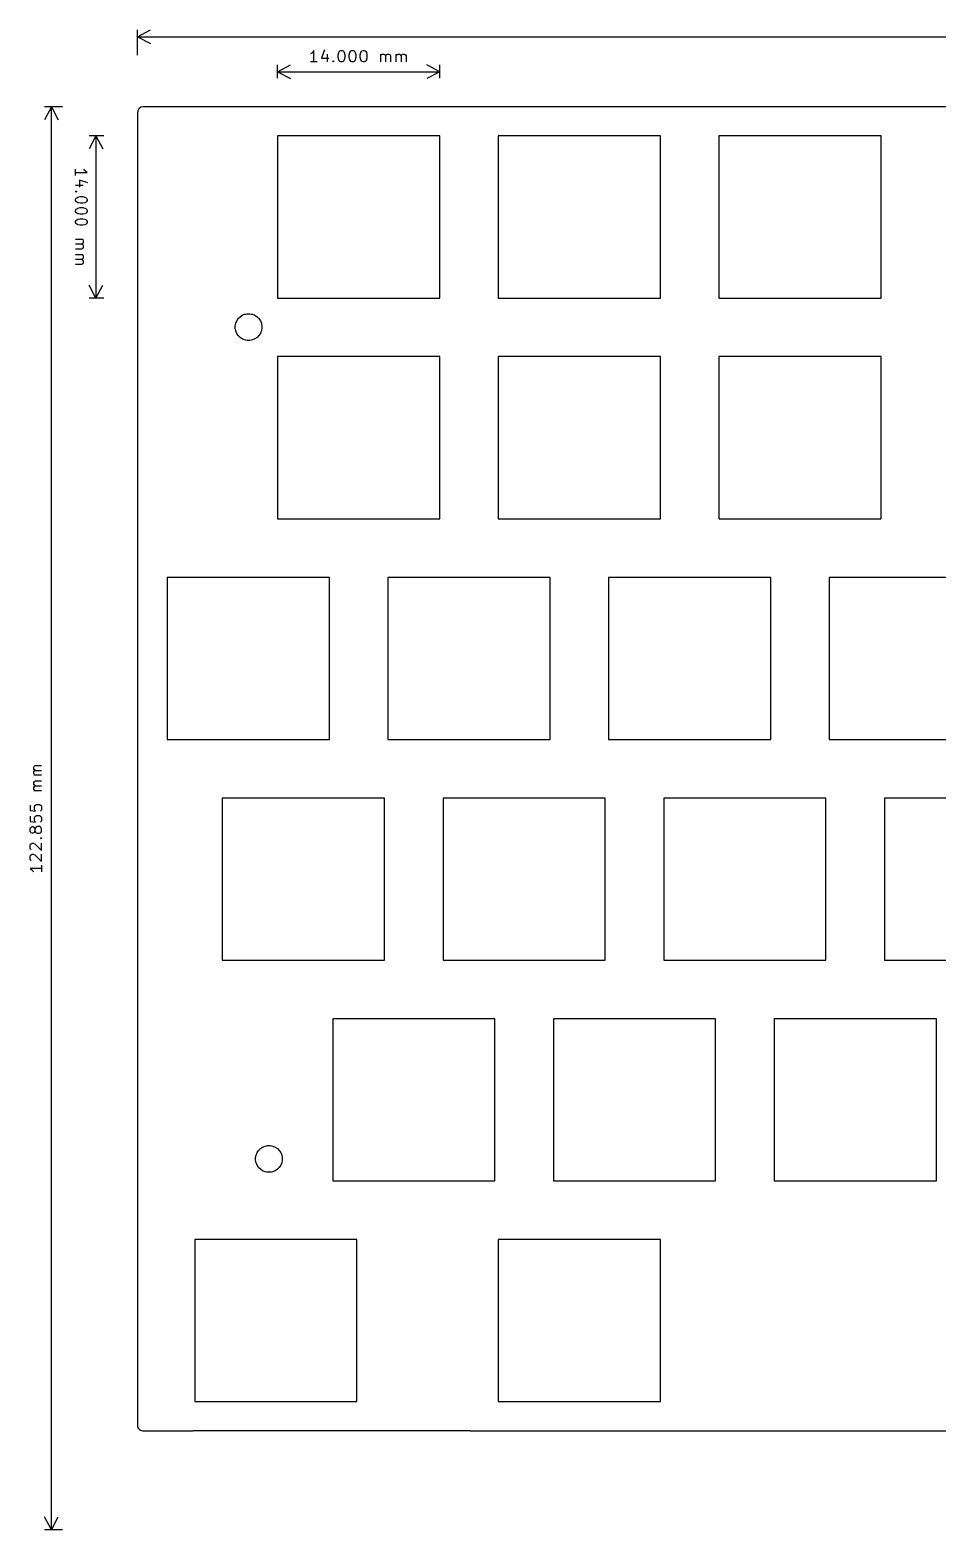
# Model space of a CAD drawing. Extents: x 24 to 217, y -65 to 69.
# Drawn here: x 23.8 to 102.2, y -61.4 to 68 of the extents above; entities that cross this region are included whole.
import ezdxf

# ---------------------------------------------------------------- set-up
doc = ezdxf.new("R2010")
doc.units = 0
doc.layers.add('BLACK', color=7, linetype='CONTINUOUS')

msp = doc.modelspace()

# ---------------------------------------------------------------- linework, layer by layer
at = {"layer": 'BLACK', "linetype": 'CONTINUOUS'}
for p, q in [((33.061, 65.8725), (33.061, 68.0464)), ((33.061, 67.46), (34.1875, 68.0464)), ((33.061, 67.46), (214.08, 67.46)), ((33.061, 67.46), (34.1875, 66.8736)), ((48.1076, 66.0495), (48.0123, 66.0019)), ((48.2028, 66.1448), (48.1076, 66.0495)), ((48.298, 66.2876), (48.2028, 66.1448)), ((48.298, 65.2876), (48.298, 66.2876)), ((49.2028, 66.3352), (48.9647, 65.621)), ((50.3933, 65.9067), (50.4409, 66.0971)), ((50.4409, 66.0971), (50.4885, 66.1924)), ((50.4885, 66.1924), (50.5361, 66.24)), ((50.5361, 66.24), (50.6314, 66.2876)), ((50.6314, 66.2876), (50.7266, 66.2876)), ((50.7266, 66.2876), (50.8219, 66.24)), ((50.8219, 66.24), (50.8695, 66.1924)), ((50.8695, 66.1924), (50.9171, 66.0971)), ((50.9171, 66.0971), (50.9647, 65.9067)), ((51.3457, 65.9067), (51.3933, 66.0971)), ((51.3933, 66.0971), (51.4409, 66.1924)), ((51.4409, 66.1924), (51.4885, 66.24)), ((51.4885, 66.24), (51.5838, 66.2876)), ((51.5838, 66.2876), (51.679, 66.2876)), ((51.679, 66.2876), (51.7742, 66.24)), ((51.7742, 66.24), (51.8219, 66.1924)), ((51.8219, 66.1924), (51.8695, 66.0971)), ((51.8695, 66.0971), (51.9171, 65.9067)), ((52.298, 65.9067), (52.3457, 66.0971)), ((52.3457, 66.0971), (52.3933, 66.1924)), ((52.3933, 66.1924), (52.4409, 66.24)), ((52.4409, 66.24), (52.5361, 66.2876)), ((52.5361, 66.2876), (52.6314, 66.2876)), ((52.6314, 66.2876), (52.7266, 66.24)), ((52.7266, 66.24), (52.7742, 66.1924)), ((52.7742, 66.1924), (52.8219, 66.0971)), ((52.8219, 66.0971), (52.8695, 65.9067)), ((45.1552, 63.9025), (45.1552, 65.0264)), ((45.1552, 64.44), (46.2817, 65.0264)), ((48.5838, 65.2876), (48.0123, 65.2876)), ((48.9647, 65.621), (49.5838, 65.621)), ((49.4409, 65.9543), (49.4409, 65.2876)), ((49.9171, 65.3352), (49.9647, 65.3829)), ((49.9647, 65.2876), (49.9171, 65.3352)), ((49.9647, 65.3829), (50.0123, 65.3352)), ((49.9647, 65.3829), (49.9647, 65.2876)), ((50.0123, 65.3352), (49.9647, 65.2876)), ((50.3933, 65.6686), (50.3933, 65.9067)), ((50.4409, 65.4781), (50.3933, 65.6686)), ((50.4885, 65.3829), (50.4409, 65.4781)), ((50.5361, 65.3352), (50.4885, 65.3829)), ((50.6314, 65.2876), (50.5361, 65.3352)), ((50.7266, 65.2876), (50.6314, 65.2876)), ((50.8219, 65.3352), (50.7266, 65.2876)), ((50.8695, 65.3829), (50.8219, 65.3352)), ((50.9171, 65.4781), (50.8695, 65.3829)), ((50.9647, 65.6686), (50.9171, 65.4781)), ((50.9647, 65.9067), (50.9647, 65.6686)), ((51.3457, 65.6686), (51.3457, 65.9067)), ((51.3933, 65.4781), (51.3457, 65.6686)), ((51.4409, 65.3829), (51.3933, 65.4781)), ((51.4885, 65.3352), (51.4409, 65.3829)), ((51.5838, 65.2876), (51.4885, 65.3352)), ((51.679, 65.2876), (51.5838, 65.2876)), ((51.7742, 65.3352), (51.679, 65.2876)), ((51.8219, 65.3829), (51.7742, 65.3352)), ((51.8695, 65.4781), (51.8219, 65.3829)), ((51.9171, 65.6686), (51.8695, 65.4781)), ((51.9171, 65.9067), (51.9171, 65.6686)), ((52.298, 65.6686), (52.298, 65.9067)), ((52.3457, 65.4781), (52.298, 65.6686)), ((52.3933, 65.3829), (52.3457, 65.4781)), ((52.4409, 65.3352), (52.3933, 65.3829)), ((52.5361, 65.2876), (52.4409, 65.3352)), ((52.6314, 65.2876), (52.5361, 65.2876)), ((52.7266, 65.3352), (52.6314, 65.2876)), ((52.7742, 65.3829), (52.7266, 65.3352)), ((52.8219, 65.4781), (52.7742, 65.3829)), ((52.8695, 65.6686), (52.8219, 65.4781)), ((52.8695, 65.9067), (52.8695, 65.6686)), ((54.06, 65.2876), (54.06, 65.9543)), ((54.06, 65.859), (54.1076, 65.9067)), ((54.1076, 65.9067), (54.2028, 65.9543)), ((54.2028, 65.9543), (54.3457, 65.9543)), ((54.3457, 65.9543), (54.4409, 65.9067)), ((54.4409, 65.9067), (54.4885, 65.8114)), ((54.4885, 65.8114), (54.5361, 65.9067)), ((54.4885, 65.8114), (54.4885, 65.2876)), ((54.5361, 65.9067), (54.6314, 65.9543)), ((54.6314, 65.9543), (54.7742, 65.9543)), ((54.7742, 65.9543), (54.8695, 65.9067)), ((54.8695, 65.9067), (54.9171, 65.8114)), ((54.9171, 65.8114), (54.9171, 65.2876)), ((55.3933, 65.2876), (55.3933, 65.9543)), ((55.3933, 65.859), (55.4409, 65.9067)), ((55.4409, 65.9067), (55.5361, 65.9543)), ((55.5361, 65.9543), (55.679, 65.9543)), ((55.679, 65.9543), (55.7742, 65.9067)), ((55.7742, 65.9067), (55.8219, 65.8114)), ((55.8219, 65.8114), (55.8695, 65.9067)), ((55.8219, 65.8114), (55.8219, 65.2876)), ((55.8695, 65.9067), (55.9647, 65.9543)), ((55.9647, 65.9543), (56.1076, 65.9543)), ((56.1076, 65.9543), (56.2028, 65.9067)), ((56.2028, 65.9067), (56.2504, 65.8114)), ((56.2504, 65.8114), (56.2504, 65.2876)), ((59.1552, 64.44), (58.0287, 65.0264)), ((59.1552, 63.9025), (59.1552, 65.0264)), ((45.1552, 64.44), (59.1552, 64.44)), ((45.1552, 64.44), (46.2817, 63.8536)), ((59.1552, 64.44), (58.0287, 63.8536)), ((26.585, 61.4275), (25.0536, 61.4275)), ((25.64, 61.4275), (25.0536, 60.301)), ((25.64, -61.4275), (25.64, 61.4275)), ((25.64, 61.4275), (26.2264, 60.301)), ((33.061, 60.8725), (33.06, -52.3775)), ((213.555, 61.4275), (33.556, 61.4275)), ((30.1552, 58.9025), (28.8936, 58.9025)), ((29.48, 58.9025), (28.8936, 57.776)), ((29.48, 58.9025), (29.48, 44.9025)), ((29.48, 58.9025), (30.0664, 57.776)), ((45.1552, 58.9025), (45.1552, 44.9025)), ((59.1552, 58.9025), (45.1552, 58.9025)), ((59.1552, 44.9025), (59.1552, 58.9025)), ((64.2052, 58.9025), (64.2052, 44.9025)), ((78.2052, 58.9025), (64.2052, 58.9025)), ((78.2052, 44.9025), (78.2052, 58.9025)), ((83.255, 58.9025), (83.255, 44.9025)), ((97.255, 58.9025), (83.255, 58.9025)), ((97.255, 44.9025), (97.255, 58.9025)), ((27.7276, 55.4739), (27.7276, 56.0454)), ((27.7276, 55.7596), (28.7276, 55.7596)), ((28.4895, 55.9501), (28.4419, 56.0454)), ((28.5848, 55.8549), (28.4895, 55.9501)), ((28.7276, 55.7596), (28.5848, 55.8549)), ((28.3943, 54.6168), (27.7276, 54.6168)), ((28.7752, 54.8549), (28.061, 55.093)), ((28.061, 55.093), (28.061, 54.4739)), ((27.7276, 54.093), (27.7752, 54.1406)), ((27.7752, 54.0454), (27.7276, 54.093)), ((27.8229, 54.093), (27.7276, 54.093)), ((27.7276, 53.4263), (27.7752, 53.5215)), ((27.7276, 53.3311), (27.7276, 53.4263)), ((27.7752, 53.2358), (27.7276, 53.3311)), ((27.7752, 54.1406), (27.8229, 54.093)), ((27.8229, 54.093), (27.7752, 54.0454)), ((27.7752, 53.5215), (27.8229, 53.5692)), ((27.8229, 53.1882), (27.7752, 53.2358)), ((27.8229, 53.5692), (27.9181, 53.6168)), ((27.9181, 53.1406), (27.8229, 53.1882)), ((27.9181, 53.6168), (28.1086, 53.6644)), ((28.1086, 53.093), (27.9181, 53.1406)), ((28.1086, 53.6644), (28.3467, 53.6644)), ((28.3467, 53.093), (28.1086, 53.093)), ((28.3467, 53.6644), (28.5371, 53.6168)), ((28.5371, 53.1406), (28.3467, 53.093)), ((28.5371, 53.6168), (28.6324, 53.5692)), ((28.6324, 53.1882), (28.5371, 53.1406)), ((28.6324, 53.5692), (28.68, 53.5215)), ((28.68, 53.2358), (28.6324, 53.1882)), ((28.68, 53.5215), (28.7276, 53.4263)), ((28.7276, 53.3311), (28.68, 53.2358)), ((28.7276, 53.4263), (28.7276, 53.3311)), ((27.7276, 52.4739), (27.7752, 52.5692)), ((27.7276, 52.3787), (27.7276, 52.4739)), ((27.7752, 52.2835), (27.7276, 52.3787)), ((27.7752, 52.5692), (27.8229, 52.6168)), ((27.8229, 52.2358), (27.7752, 52.2835)), ((27.8229, 52.6168), (27.9181, 52.6644)), ((27.9181, 52.1882), (27.8229, 52.2358)), ((27.9181, 52.6644), (28.1086, 52.712)), ((28.1086, 52.1406), (27.9181, 52.1882)), ((28.1086, 52.712), (28.3467, 52.712)), ((28.3467, 52.1406), (28.1086, 52.1406)), ((28.3467, 52.712), (28.5371, 52.6644)), ((28.5371, 52.1882), (28.3467, 52.1406)), ((28.5371, 52.6644), (28.6324, 52.6168)), ((28.6324, 52.2358), (28.5371, 52.1882)), ((28.6324, 52.6168), (28.68, 52.5692)), ((28.68, 52.2835), (28.6324, 52.2358)), ((28.68, 52.5692), (28.7276, 52.4739)), ((28.7276, 52.3787), (28.68, 52.2835)), ((28.7276, 52.4739), (28.7276, 52.3787)), ((27.7276, 51.5215), (27.7752, 51.6168)), ((27.7276, 51.4263), (27.7276, 51.5215)), ((27.7752, 51.3311), (27.7276, 51.4263)), ((27.7752, 51.6168), (27.8229, 51.6644)), ((27.8229, 51.2835), (27.7752, 51.3311)), ((27.8229, 51.6644), (27.9181, 51.712)), ((27.9181, 51.2358), (27.8229, 51.2835)), ((27.9181, 51.712), (28.1086, 51.7596)), ((28.1086, 51.1882), (27.9181, 51.2358)), ((28.1086, 51.7596), (28.3467, 51.7596)), ((28.3467, 51.1882), (28.1086, 51.1882)), ((28.3467, 51.7596), (28.5371, 51.712)), ((28.5371, 51.2358), (28.3467, 51.1882)), ((28.5371, 51.712), (28.6324, 51.6644)), ((28.6324, 51.2835), (28.5371, 51.2358)), ((28.6324, 51.6644), (28.68, 51.6168)), ((28.68, 51.3311), (28.6324, 51.2835)), ((28.68, 51.6168), (28.7276, 51.5215)), ((28.7276, 51.4263), (28.68, 51.3311)), ((28.7276, 51.5215), (28.7276, 51.4263)), ((27.7276, 49.9977), (28.3943, 49.9977)), ((28.2514, 49.5692), (27.7276, 49.5692)), ((28.3467, 49.6168), (28.2514, 49.5692)), ((28.2514, 49.5692), (28.3467, 49.5215)), ((28.299, 49.9977), (28.3467, 49.9501)), ((28.3467, 49.9501), (28.3943, 49.8549)), ((28.3943, 49.712), (28.3467, 49.6168)), ((28.3467, 49.5215), (28.3943, 49.4263)), ((28.3943, 49.2835), (28.3467, 49.1882)), ((28.3943, 49.8549), (28.3943, 49.712)), ((28.3943, 49.4263), (28.3943, 49.2835)), ((28.2514, 49.1406), (27.7276, 49.1406)), ((27.7276, 48.6644), (28.3943, 48.6644)), ((28.2514, 48.2358), (27.7276, 48.2358)), ((28.3467, 49.1882), (28.2514, 49.1406)), ((28.3467, 48.2835), (28.2514, 48.2358)), ((28.2514, 48.2358), (28.3467, 48.1882)), ((28.299, 48.6644), (28.3467, 48.6168)), ((28.3467, 48.6168), (28.3943, 48.5215)), ((28.3943, 48.3787), (28.3467, 48.2835)), ((28.3467, 48.1882), (28.3943, 48.093)), ((28.3943, 47.9501), (28.3467, 47.8549)), ((28.3943, 48.5215), (28.3943, 48.3787)), ((28.3943, 48.093), (28.3943, 47.9501)), ((28.2514, 47.8073), (27.7276, 47.8073)), ((28.3467, 47.8549), (28.2514, 47.8073)), ((29.48, 44.9025), (28.8936, 46.029)), ((29.48, 44.9025), (30.0664, 46.029)), ((30.1552, 44.9025), (28.8936, 44.9025)), ((45.1552, 44.9025), (59.1552, 44.9025)), ((64.2052, 44.9025), (78.2052, 44.9025)), ((83.255, 44.9025), (97.255, 44.9025)), ((41.5261, 42.627), (41.5482, 42.7382)), ((41.5482, 42.7382), (41.635, 42.9477)), ((41.635, 42.9477), (41.761, 43.1362)), ((41.761, 43.1362), (41.9213, 43.2965)), ((41.9213, 43.2965), (42.1098, 43.4225)), ((42.1098, 43.4225), (42.3193, 43.5093)), ((42.3193, 43.5093), (42.4305, 43.5314)), ((42.4305, 43.5314), (42.5416, 43.5535)), ((42.5416, 43.5535), (42.7684, 43.5535)), ((42.7684, 43.5535), (42.8795, 43.5314)), ((42.8795, 43.5314), (42.9907, 43.5093)), ((42.9907, 43.5093), (43.2002, 43.4225)), ((43.2002, 43.4225), (43.3887, 43.2965)), ((43.3887, 43.2965), (43.549, 43.1362)), ((43.549, 43.1362), (43.675, 42.9477)), ((43.675, 42.9477), (43.7618, 42.7382)), ((43.7618, 42.7382), (43.7839, 42.627)), ((41.504, 42.5159), (41.5261, 42.627)), ((41.504, 42.2891), (41.504, 42.5159)), ((41.5261, 42.178), (41.504, 42.2891)), ((41.5482, 42.0668), (41.5261, 42.178)), ((41.6096, 41.9186), (41.5482, 42.0668)), ((41.6302, 41.8688), (41.6096, 41.9186)), ((41.635, 41.8573), (41.6302, 41.8688)), ((41.761, 41.6688), (41.635, 41.8573)), ((41.9213, 41.5085), (41.761, 41.6688)), ((42.1098, 41.3825), (41.9213, 41.5085)), ((43.3887, 41.5085), (43.2002, 41.3825)), ((43.549, 41.6688), (43.3887, 41.5085)), ((43.675, 41.8573), (43.549, 41.6688)), ((43.6798, 41.8688), (43.675, 41.8573)), ((43.7004, 41.9186), (43.6798, 41.8688)), ((43.7618, 42.0668), (43.7004, 41.9186)), ((43.7839, 42.178), (43.7618, 42.0668)), ((43.7839, 42.627), (43.806, 42.5159)), ((43.806, 42.2891), (43.7839, 42.178)), ((43.806, 42.5159), (43.806, 42.2891)), ((42.3193, 41.2957), (42.1098, 41.3825)), ((42.4305, 41.2736), (42.3193, 41.2957)), ((42.5416, 41.2515), (42.4305, 41.2736)), ((42.7684, 41.2515), (42.5416, 41.2515)), ((42.8795, 41.2736), (42.7684, 41.2515)), ((42.9907, 41.2957), (42.8795, 41.2736)), ((43.2002, 41.3825), (42.9907, 41.2957)), ((45.155, 39.8525), (45.155, 25.8525)), ((59.155, 39.8525), (45.155, 39.8525)), ((59.155, 25.8525), (59.155, 39.8525)), ((64.205, 39.8525), (64.205, 25.8525)), ((78.205, 39.8525), (64.205, 39.8525)), ((78.205, 25.8525), (78.205, 39.8525)), ((83.255, 39.8525), (83.255, 25.8525)), ((97.255, 39.8525), (83.255, 39.8525)), ((97.255, 25.8525), (97.255, 39.8525)), ((45.155, 25.8525), (59.155, 25.8525)), ((64.205, 25.8525), (78.205, 25.8525)), ((83.255, 25.8525), (97.255, 25.8525)), ((49.63, 20.8025), (35.63, 20.8025)), ((35.63, 20.8025), (35.63, 6.8025)), ((49.63, 6.8025), (49.63, 20.8025)), ((68.68, 20.8025), (54.68, 20.8025)), ((54.68, 20.8025), (54.68, 6.8025)), ((68.68, 6.8025), (68.68, 20.8025)), ((87.73, 20.8025), (73.73, 20.8025)), ((73.73, 20.8025), (73.73, 6.8025)), ((87.73, 6.8025), (87.73, 20.8025)), ((106.78, 20.8025), (92.78, 20.8025)), ((92.78, 20.8025), (92.78, 6.8025)), ((35.63, 6.8025), (49.63, 6.8025)), ((54.68, 6.8025), (68.68, 6.8025)), ((73.73, 6.8025), (87.73, 6.8025)), ((92.78, 6.8025), (106.78, 6.8025)), ((24.1257, 4.42857), (24.1733, 4.52381)), ((24.1257, 4.28571), (24.1257, 4.42857)), ((24.1733, 4.19048), (24.1257, 4.28571)), ((24.1257, 4), (24.1733, 4.09524)), ((24.1257, 3.85714), (24.1257, 4)), ((24.1733, 4.52381), (24.2686, 4.57143)), ((24.2686, 4.14286), (24.1733, 4.19048)), ((24.1733, 4.09524), (24.2686, 4.14286)), ((24.2686, 4.57143), (24.7924, 4.57143)), ((24.2686, 4.14286), (24.7924, 4.14286)), ((24.1733, 3.7619), (24.1257, 3.85714)), ((24.7924, 3.71428), (24.1257, 3.71428)), ((24.1257, 3.09524), (24.1733, 3.19048)), ((24.1257, 2.95238), (24.1257, 3.09524)), ((24.1733, 2.85714), (24.1257, 2.95238)), ((24.1257, 2.66667), (24.1733, 2.7619)), ((24.1257, 2.52381), (24.1257, 2.66667)), ((24.221, 3.71428), (24.1733, 3.7619)), ((24.1733, 3.19048), (24.2686, 3.23809)), ((24.2686, 2.80952), (24.1733, 2.85714)), ((24.1733, 2.7619), (24.2686, 2.80952)), ((24.2686, 3.23809), (24.7924, 3.23809)), ((24.2686, 2.80952), (24.7924, 2.80952)), ((24.1733, 2.42857), (24.1257, 2.52381)), ((24.7924, 2.38095), (24.1257, 2.38095)), ((24.221, 2.38095), (24.1733, 2.42857)), ((54.3925, 1.7525), (40.3925, 1.7525)), ((40.3925, 1.7525), (40.3925, -12.2475)), ((54.3925, -12.2475), (54.3925, 1.7525)), ((73.4425, 1.7525), (59.4425, 1.7525)), ((59.4425, 1.7525), (59.4425, -12.2475)), ((73.4425, -12.2475), (73.4425, 1.7525)), ((92.4925, 1.7525), (78.4925, 1.7525)), ((78.4925, 1.7525), (78.4925, -12.2475)), ((92.4925, -12.2475), (92.4925, 1.7525)), ((111.542, 1.7525), (97.542, 1.7525)), ((97.542, 1.7525), (97.542, -12.2475)), ((23.7924, 1.14286), (23.7924, 0.66667)), ((23.7924, 0.66667), (24.2686, 0.61905)), ((23.7924, 0.19048), (23.7924, -0.28571)), ((24.1733, 1), (24.221, 1.09524)), ((24.1733, 0.7619), (24.1733, 1)), ((24.221, 0.66667), (24.1733, 0.7619)), ((24.1733, 0.04762), (24.221, 0.14286)), ((24.1733, -0.19048), (24.1733, 0.04762)), ((24.221, 1.09524), (24.2686, 1.14286)), ((24.2686, 0.61905), (24.221, 0.66667)), ((24.221, 0.14286), (24.2686, 0.19048)), ((24.2686, 1.14286), (24.3638, 1.19048)), ((24.2686, 0.19048), (24.3638, 0.2381)), ((24.3638, 1.19048), (24.6019, 1.19048)), ((24.3638, 0.2381), (24.6019, 0.2381)), ((24.6019, 1.19048), (24.6971, 1.14286)), ((24.6019, 0.2381), (24.6971, 0.19048)), ((24.6971, 1.14286), (24.7448, 1.09524)), ((24.7448, 0.66667), (24.6971, 0.61905)), ((24.6971, 0.19048), (24.7448, 0.14286)), ((24.7448, 1.09524), (24.7924, 1)), ((24.7924, 0.7619), (24.7448, 0.66667)), ((24.7448, 0.14286), (24.7924, 0.04762)), ((24.7924, 1), (24.7924, 0.7619)), ((24.7924, 0.04762), (24.7924, -0.19048)), ((23.7924, -0.28571), (24.2686, -0.33333)), ((23.7924, -0.90476), (23.84, -0.80952)), ((23.7924, -1.09524), (23.7924, -0.90476)), ((23.84, -1.19048), (23.7924, -1.09524)), ((23.84, -0.80952), (23.8876, -0.7619)), ((23.8876, -1.23809), (23.84, -1.19048)), ((23.8876, -0.7619), (23.9829, -0.71428)), ((23.9829, -1.28571), (23.8876, -1.23809)), ((23.9829, -0.71428), (24.0305, -0.71428)), ((24.0305, -1.28571), (23.9829, -1.28571)), ((24.0305, -0.71428), (24.1257, -0.7619)), ((24.1257, -1.23809), (24.0305, -1.28571)), ((24.1257, -0.7619), (24.1733, -0.80952)), ((24.1733, -1.19048), (24.1257, -1.23809)), ((24.221, -0.28571), (24.1733, -0.19048)), ((24.1733, -0.80952), (24.221, -0.90476)), ((24.221, -1.09524), (24.1733, -1.19048)), ((24.2686, -0.33333), (24.221, -0.28571)), ((24.2686, -0.80952), (24.221, -0.90476)), ((24.221, -0.90476), (24.221, -1.09524)), ((24.221, -1.09524), (24.2686, -1.19048)), ((24.3162, -0.7619), (24.2686, -0.80952)), ((24.2686, -1.19048), (24.3162, -1.23809)), ((24.4114, -0.71428), (24.3162, -0.7619)), ((24.3162, -1.23809), (24.4114, -1.28571)), ((24.6019, -0.71428), (24.4114, -0.71428)), ((24.4114, -1.28571), (24.6019, -1.28571)), ((24.6971, -0.7619), (24.6019, -0.71428)), ((24.6019, -1.28571), (24.6971, -1.23809)), ((24.7448, -0.28571), (24.6971, -0.33333)), ((24.7448, -0.80952), (24.6971, -0.7619)), ((24.6971, -1.23809), (24.7448, -1.19048)), ((24.7924, -0.19048), (24.7448, -0.28571)), ((24.7924, -0.90476), (24.7448, -0.80952)), ((24.7448, -1.19048), (24.7924, -1.09524)), ((24.7924, -1.09524), (24.7924, -0.90476)), ((23.7924, -2.33333), (23.84, -2.23809)), ((23.7924, -2.57143), (23.7924, -2.33333)), ((23.84, -2.66667), (23.7924, -2.57143)), ((23.84, -2.23809), (23.8876, -2.19048)), ((23.8876, -2.19048), (23.9829, -2.14286)), ((23.9829, -2.14286), (24.0781, -2.14286)), ((24.0781, -2.14286), (24.221, -2.19048)), ((24.221, -2.19048), (24.7924, -2.7619)), ((24.6971, -1.71428), (24.7448, -1.66667)), ((24.7448, -1.7619), (24.6971, -1.71428)), ((24.6971, -1.71428), (24.7924, -1.71428)), ((24.7448, -1.66667), (24.7924, -1.71428)), ((24.7924, -1.71428), (24.7448, -1.7619)), ((24.7924, -2.7619), (24.7924, -2.14286)), ((23.7924, -3.28571), (23.84, -3.19048)), ((23.7924, -3.52381), (23.7924, -3.28571)), ((23.84, -3.61905), (23.7924, -3.52381)), ((23.8876, -2.71428), (23.84, -2.66667)), ((23.84, -3.19048), (23.8876, -3.14286)), ((23.8876, -3.66667), (23.84, -3.61905)), ((23.8876, -3.14286), (23.9829, -3.09524)), ((23.9829, -3.09524), (24.0781, -3.09524)), ((24.0781, -3.09524), (24.221, -3.14286)), ((24.221, -3.14286), (24.7924, -3.71428)), ((24.7924, -3.71428), (24.7924, -3.09524)), ((24.7924, -4.33333), (23.7924, -4.33333)), ((23.7924, -4.33333), (23.9352, -4.42857)), ((23.9352, -4.42857), (24.0305, -4.52381)), ((24.0305, -4.52381), (24.0781, -4.61905)), ((24.7924, -4.04762), (24.7924, -4.61905)), ((40.3925, -12.2475), (54.3925, -12.2475)), ((59.4425, -12.2475), (73.4425, -12.2475)), ((78.4925, -12.2475), (92.4925, -12.2475)), ((97.542, -12.2475), (111.542, -12.2475)), ((49.9175, -17.2975), (49.9175, -31.2975)), ((63.9175, -17.2975), (49.9175, -17.2975)), ((63.9175, -31.2975), (63.9175, -17.2975)), ((68.9675, -17.2975), (68.9675, -31.2975)), ((82.9675, -17.2975), (68.9675, -17.2975)), ((82.9675, -31.2975), (82.9675, -17.2975)), ((88.0176, -17.2975), (88.0176, -31.2975)), ((102.018, -17.2975), (88.0176, -17.2975)), ((102.018, -31.2975), (102.018, -17.2975)), ((43.6838, -28.5035), (43.8723, -28.3775)), ((43.8723, -28.3775), (44.0818, -28.2907)), ((44.0818, -28.2907), (44.193, -28.2686)), ((44.193, -28.2686), (44.3041, -28.2465)), ((44.3041, -28.2465), (44.5309, -28.2465)), ((44.5309, -28.2465), (44.642, -28.2686)), ((44.642, -28.2686), (44.7532, -28.2907)), ((44.7532, -28.2907), (44.9627, -28.3775)), ((44.9627, -28.3775), (45.1512, -28.5035)), ((43.2665, -29.2841), (43.3107, -29.0618)), ((43.2665, -29.5109), (43.2665, -29.2841)), ((43.3107, -29.7332), (43.2665, -29.5109)), ((43.3107, -29.0618), (43.3975, -28.8523)), ((43.3975, -29.9427), (43.3107, -29.7332)), ((43.3975, -28.8523), (43.5235, -28.6638)), ((43.5235, -28.6638), (43.6838, -28.5035)), ((45.1512, -28.5035), (45.3115, -28.6638)), ((45.3115, -28.6638), (45.4375, -28.8523)), ((45.4375, -28.8523), (45.5243, -29.0618)), ((45.5243, -29.7332), (45.4375, -29.9427)), ((45.5243, -29.0618), (45.5685, -29.2841)), ((45.5685, -29.5109), (45.5243, -29.7332)), ((45.5685, -29.2841), (45.5685, -29.5109)), ((43.5235, -30.1312), (43.3975, -29.9427)), ((43.6838, -30.2915), (43.5235, -30.1312)), ((43.8723, -30.4175), (43.6838, -30.2915)), ((44.0818, -30.5043), (43.8723, -30.4175)), ((44.193, -30.5264), (44.0818, -30.5043)), ((44.3041, -30.5485), (44.193, -30.5264)), ((44.5309, -30.5485), (44.3041, -30.5485)), ((44.642, -30.5264), (44.5309, -30.5485)), ((44.7532, -30.5043), (44.642, -30.5264)), ((44.9627, -30.4175), (44.7532, -30.5043)), ((45.1512, -30.2915), (44.9627, -30.4175)), ((45.3115, -30.1312), (45.1512, -30.2915)), ((45.4375, -29.9427), (45.3115, -30.1312)), ((49.9175, -31.2975), (63.9175, -31.2975)), ((68.9675, -31.2975), (82.9675, -31.2975)), ((88.0176, -31.2975), (102.018, -31.2975)), ((38.0112, -36.3475), (38.0112, -50.3475)), ((52.0112, -36.3475), (38.0112, -36.3475)), ((52.0112, -50.3475), (52.0112, -36.3475)), ((64.205, -36.3475), (64.205, -50.3475)), ((78.205, -36.3475), (64.205, -36.3475)), ((78.205, -50.3475), (78.205, -36.3475)), ((38.0112, -50.3475), (52.0112, -50.3475)), ((64.205, -50.3475), (78.205, -50.3475)), ((33.615, -52.8725), (37.8675, -52.8725)), ((61.7725, -52.8725), (37.8675, -52.8725)), ((61.7725, -52.8725), (187.575, -52.8725)), ((25.64, -61.4275), (25.0536, -60.301)), ((25.64, -61.4275), (26.2264, -60.301)), ((26.585, -61.4275), (25.0536, -61.4275))]:
    msp.add_line(p, q, dxfattribs=at)
at = {"layer": 'BLACK'}
for centre, start, end in [((33.586, 60.9025), 93.2705, 183.27), ((33.585, -52.3475), -176.73, -86.7295)]:
    msp.add_arc(centre, 0.52586, start, end, dxfattribs=at)

doc.saveas('drawing.dxf')
